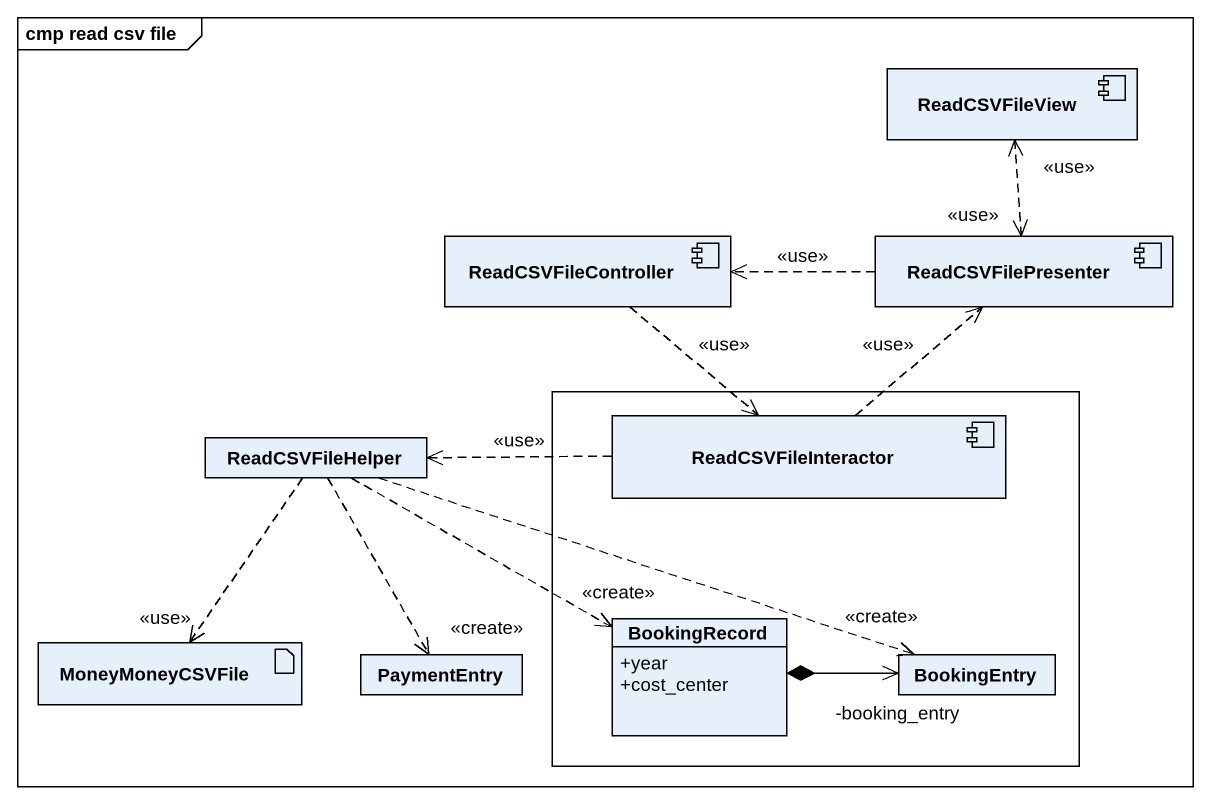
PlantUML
@startuml
mainframe cmp read csv file
allowmixing
hide circle
hide empty members
skinparam classAttributeIconSize 0
component ReadCSVFileView
component ReadCSVFileController
component ReadCSVFilePresenter
rectangle " " as rectangle1 {
  component ReadCSVFileInteractor
  class BookingRecord {
    +year
    +cost_center
  }
  class BookingEntry
}
class ReadCSVFileHelper
artifact MoneyMoneyCSVFile
class PaymentEntry
ReadCSVFileView ..> ReadCSVFilePresenter : <<use>>
ReadCSVFileController ..> ReadCSVFileInteractor : <<use>>
ReadCSVFilePresenter .up.> ReadCSVFileView : <<use>>
ReadCSVFilePresenter .left.> ReadCSVFileController : <<use>>
ReadCSVFileHelper .right.> BookingRecord : <<create>>
ReadCSVFileHelper ..> MoneyMoneyCSVFile : <<use>>
ReadCSVFileHelper ..> PaymentEntry : <<create>>
ReadCSVFileHelper .right.> BookingEntry : <<create>>
ReadCSVFileInteractor .up.> ReadCSVFilePresenter : <<use>>
ReadCSVFileInteractor .left.> ReadCSVFileHelper : <<use>>
BookingRecord *-right-> "-booking_entry" BookingEntry
@enduml
